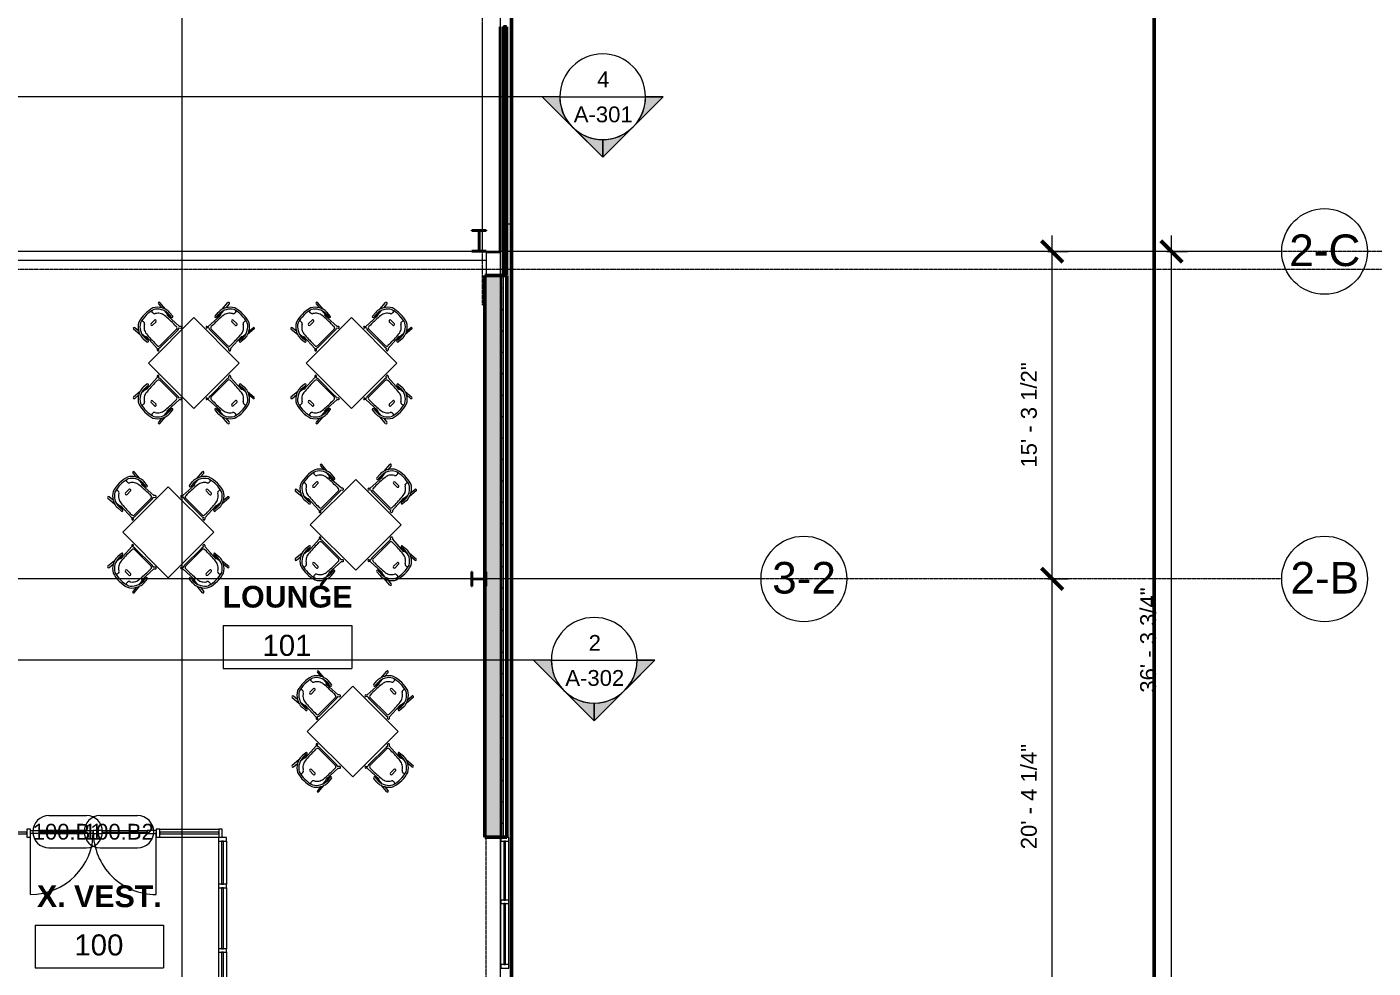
# Model space of a CAD drawing. Header units: inches. Extents: x 15537 to 31673, y -30778 to -16067.
# Drawn here: x 26016 to 26770, y -22761 to -22234 of the extents above; entities that cross this region are included whole.
import ezdxf

# ---------------------------------------------------------------- set-up
doc = ezdxf.new("R2010")
doc.units = ezdxf.units.IN
doc.header["$MEASUREMENT"] = 0
doc.linetypes.add('Grid Line 1_2_', pattern=[0.875, 0.5, -0.125, 0.125, -0.125])
doc.linetypes.add('Hidden', pattern=[0.28125, 0.1875, -0.09375])
for name, color, linetype, lineweight in [('A-ANNO-DIMS', 211, 'Continuous', 9), ('A-ANNO-DIMS-96', 211, 'Continuous', 9), ('A-AREA', 32, 'Continuous', 9), ('A-AREA-IDEN', 2, 'Continuous', 9), ('A-DOOR', 31, 'Continuous', 13), ('A-DOOR-IDEN', 31, 'Continuous', 9), ('A-GLAZ-CURT', 52, 'Continuous', 9), ('A-GLAZ-CWMG', 51, 'Continuous', 9), ('A-PROP-SBCK', 71, 'Hidden', 50), ('A-WALL', 113, 'Continuous', 13), ('A-WALL-PATT', 111, 'Continuous', 50), ('Conc', 7, 'Continuous', 9), ('G-ANNO-SYMB', 111, 'Continuous', 9), ('I-FURN', 30, 'Continuous', 9), ('L-SITE-WALL', 31, 'Continuous', 13), ('S-BEAM', 12, 'Continuous', 9), ('S-COLS', 52, 'Continuous', 9), ('S-GRID', 1, 'Continuous', 9), ('S-GRID-IDEN', 1, 'Continuous', 9)]:
    doc.layers.add(name, color=color, linetype=linetype, lineweight=lineweight)
doc.styles.add('Arial', font='arial.ttf', dxfattribs={"height": 17.703593})
doc.styles.add('Arial_1', font='arial.ttf', dxfattribs={"height": 8.851796})
doc.styles.add('Arial_2', font='arial.ttf', dxfattribs={"height": 11.802395})
doc.styles.add('Arial_B_1', font='arialbd.ttf', dxfattribs={"height": 12.177074})
doc.dimstyles.new('Linear_-_3_32__Arial_1', dxfattribs={"dimscale": 12, "dimtxt": 9, "dimasz": 1, "dimexe": 0.75, "dimexo": 0.5, "dimgap": 0.5, "dimtad": 1, "dimrnd": 0.25, "dimzin": 1, "dimdsep": 46, "dimlunit": 4, "dimtxsty": 'Arial_1', "dimblk1": 'OBLIQUE', "dimblk2": 'OBLIQUE', "dimsah": 1, "dimcen": 0.09, "dimdle": 0.75, "dimazin": 0, "dimtfac": 1, "dimtdec": 4, "dimtix": 1, "dimtmove": 0, "dimatfit": 3, "dimfxl": 0, "dimtvp": 1, "dimfrac": 2, "dimtolj": 1, "dimtzin": 0, "dimarcsym": 0})
pattern_1 = [(45, (0, 0), (-9.503515, 9.503515), []), (45, (0, 14.4), (-9.503515, 9.503515), [])]

# ---------------------------------------------------------------- blocks, each defined once
blk = doc.blocks.new('Girt_C - 8_D-12_- Enlarged0')
at = {"layer": 'S-BEAM'}
for p, q in [((26273.39, -22360.05), (26273.39, -22372.93)), ((26273.39, -22360.05), (26273.58, -22360.05)), ((26273.58, -22360.05), (26281.2, -22360.05)), ((26281.2, -22360.05), (26281.39, -22360.05)), ((26281.39, -22372.93), (26281.39, -22360.05))]:
    blk.add_line(p, q, dxfattribs=at)
blk = doc.blocks.new('Falcon 7700 Ser_- Enlarged0')
at = {"layer": 'I-FURN'}
for p, q in [((18, 18), (-18, 18)), ((-18, 18), (-18, -18)), ((18, -18), (18, 18)), ((-18, -18), (18, -18))]:
    blk.add_line(p, q, dxfattribs=at)
blk = doc.blocks.new('HermanMiller_Co_- Enlarged0')
at = {"layer": 'I-FURN'}
for p, q in [((-3.55, 10.02), (-8.45, 10.45)), ((-8.45, 9.45), (-5.47, 9.18)), ((-3.35, 9.02), (-0.6, 8.8)), ((2.04, 10.2), (-0.69, 10.45)), ((-0.34, 8.32), (-0.6, 8.8)), ((-0.6, 8.8), (0.38, 8.73)), ((8.79, 8.8), (-0.34, 8.32)), ((0.77, 8.78), (2.2, 9.22)), ((6.45, 7.57), (7.62, 7.57)), ((9.32, 9.33), (8.79, 8.8)), ((9.17, 7.94), (10.01, 8.64)), ((-3.6, 1.35), (-3.6, -1.35)), ((-2.35, -1.35), (-2.35, 1.35)), ((8.7, 6.35), (8.7, -6.35)), ((9.52, -6.69), (9.52, 6.69)), ((-5.47, -9.18), (-8.45, -9.45)), ((-8.45, -10.45), (-3.55, -10.02)), ((-3.35, -9.02), (-0.6, -8.8)), ((-0.69, -10.45), (2.04, -10.2)), ((-0.6, -8.8), (-0.34, -8.32)), ((0.38, -8.73), (-0.6, -8.8)), ((-0.34, -8.32), (8.79, -8.8)), ((2.2, -9.22), (0.77, -8.78)), ((6.45, -7.57), (7.62, -7.57)), ((8.79, -8.8), (9.32, -9.33)), ((10.01, -8.64), (9.17, -7.94))]:
    blk.add_line(p, q, dxfattribs=at)
for centre, radius, start, end in [((-1.51, 1.66), 8.5, 117.78509, 152.21491), ((-8.45, 9.95), 0.5, 90, 270), ((-0.65, 0.76), 8.69, 90.78928, 148.92022), ((-2.46, 4.97), 5.17, 102.20965, 125.54804), ((-1.25, 4.41), 6.06, 84.72014, 112.31104), ((6.58, -76.67), 84.24, 90.09111, 95.46765), ((-0.51, -9.88), 19.32, 84.42218, 90.78928), ((0.44, 9.26), 0.53, 159.74052, 262.71978), ((0.45, 9.65), 0.924, 265.61152, 290.36387), ((1.81, 9.64), 0.521, 212.95553, 275.04447), ((2.06, 9.7), 0.499, 287, 91.30538), ((7.62, 6.48), 1.09, 353.24671, 90.09111), ((7.56, 6.82), 1.97, 356.10334, 34.65425), ((9.66, 8.99), 0.49, 315, 135), ((9.93, 0), 19.77, 163.47875, 196.52125), ((9.93, 0), 18.77, 163.78547, 196.21453), ((-7.66, 5.36), 2.08, 305.4968, 328.6439), ((-0.23, 0.83), 6.63, 124.50042, 148.6439), ((-0.92, 1.66), 5.55, 95.46765, 123.46257), ((-2.98, 1.35), 0.625, 360, 180), ((-1.51, -1.66), 8.5, 207.78509, 242.21491), ((-0.65, -0.76), 8.69, 211.07978, 269.21072), ((-7.66, -5.36), 2.08, 31.3561, 54.5032), ((-0.23, -0.83), 6.63, 211.3561, 235.49958), ((-0.92, -1.66), 5.55, 236.53743, 264.53235), ((-2.98, -1.35), 0.625, 180, 360), ((6.58, 76.67), 84.24, 264.53235, 269.90889), ((7.62, -6.48), 1.09, 269.90889, 6.75329), ((7.56, -6.82), 1.97, 325.34575, 3.89666), ((-8.45, -9.95), 0.5, 90, 270), ((-2.46, -4.97), 5.17, 234.45196, 257.79035), ((-1.25, -4.41), 6.06, 247.68896, 275.27986), ((-0.51, 9.88), 19.32, 269.21072, 275.57782), ((0.44, -9.26), 0.53, 97.28022, 200.25948), ((0.45, -9.65), 0.924, 69.63613, 94.38848), ((1.81, -9.64), 0.521, 84.95553, 147.04447), ((2.06, -9.7), 0.499, 268.69462, 73), ((9.66, -8.99), 0.49, 225, 45)]:
    blk.add_arc(centre, radius, start, end, dxfattribs=at)
for centre, major_axis, ratio, start_param, end_param in [((-7.46, 6.92), (0.03, 3.66), 0.320235, 2.34328, 2.536765), ((-7.87, 5.38), (-0.03, 1.79), 0.298783, 2.522217, 3.153947), ((-7.46, -6.92), (-0.03, 3.66), 0.320235, 0.604828, 0.798312), ((-7.87, -5.38), (0.03, 1.79), 0.298783, 6.270831, 6.902561)]:
    blk.add_ellipse(centre, major_axis=major_axis, ratio=ratio, start_param=start_param, end_param=end_param, dxfattribs=at)
for points in [[(-6.45, 3.67), (-6.52, 3.66), (-6.67, 3.64), (-6.9, 3.62), (-7.13, 3.61), (-7.4, 3.6), (-7.65, 3.59), (-7.83, 3.59)], [(-6.45, -3.67), (-6.52, -3.66), (-6.67, -3.64), (-6.9, -3.62), (-7.13, -3.61), (-7.4, -3.6), (-7.65, -3.59), (-7.83, -3.59)]]:
    blk.add_open_spline(points, degree=3, knots=[-1, -1, -1, -1, -0.75, -0.5, -0.375, -0.25, 0, 0, 0, 0], dxfattribs=at)
blk = doc.blocks.new('HermanMiller_Co_- Enlarged1')
at = {"layer": 'I-FURN'}
for p, q in [((-8.45, 10.45), (-3.55, 10.02)), ((-5.47, 9.18), (-8.45, 9.45)), ((-3.35, 9.02), (-0.6, 8.8)), ((-0.69, 10.45), (2.04, 10.2)), ((-0.6, 8.8), (-0.34, 8.32)), ((0.38, 8.73), (-0.6, 8.8)), ((-0.34, 8.32), (8.79, 8.8)), ((2.2, 9.22), (0.77, 8.78)), ((6.45, 7.57), (7.62, 7.57)), ((8.79, 8.8), (9.32, 9.33)), ((10.01, 8.64), (9.17, 7.94)), ((-3.6, -1.35), (-3.6, 1.35)), ((-2.35, 1.35), (-2.35, -1.35)), ((8.7, -6.35), (8.7, 6.35)), ((9.52, 6.69), (9.52, -6.69)), ((-8.45, -9.45), (-5.47, -9.18)), ((-3.55, -10.02), (-8.45, -10.45)), ((-3.35, -9.02), (-0.6, -8.8)), ((2.04, -10.2), (-0.69, -10.45)), ((-0.34, -8.32), (-0.6, -8.8)), ((-0.6, -8.8), (0.38, -8.73)), ((8.79, -8.8), (-0.34, -8.32)), ((0.77, -8.78), (2.2, -9.22)), ((6.45, -7.57), (7.62, -7.57)), ((9.32, -9.33), (8.79, -8.8)), ((9.17, -7.94), (10.01, -8.64))]:
    blk.add_line(p, q, dxfattribs=at)
for centre, radius, start, end in [((-1.51, 1.66), 8.5, 117.78509, 152.21491), ((-8.45, 9.95), 0.5, 90, 270), ((-0.65, 0.76), 8.69, 90.78928, 148.92022), ((-2.46, 4.97), 5.17, 102.20965, 125.54804), ((-1.25, 4.41), 6.06, 84.72014, 112.31104), ((6.58, -76.67), 84.24, 90.09111, 95.46765), ((-0.51, -9.88), 19.32, 84.42218, 90.78928), ((0.44, 9.26), 0.53, 159.74052, 262.71978), ((0.45, 9.65), 0.924, 265.61152, 290.36387), ((1.81, 9.64), 0.521, 212.95553, 275.04447), ((2.06, 9.7), 0.499, 287, 91.30538), ((7.62, 6.48), 1.09, 353.24671, 90.09111), ((7.56, 6.82), 1.97, 356.10334, 34.65425), ((9.66, 8.99), 0.49, 315, 135), ((9.93, 0), 19.77, 163.47875, 196.52125), ((9.93, 0), 18.77, 163.78547, 196.21453), ((-7.66, 5.36), 2.08, 305.4968, 328.6439), ((-0.23, 0.83), 6.63, 124.50042, 148.6439), ((-0.92, 1.66), 5.55, 95.46765, 123.46257), ((-2.98, 1.35), 0.625, 0, 180), ((-1.51, -1.66), 8.5, 207.78509, 242.21491), ((-0.65, -0.76), 8.69, 211.07978, 269.21072), ((-7.66, -5.36), 2.08, 31.3561, 54.5032), ((-0.23, -0.83), 6.63, 211.3561, 235.49958), ((-0.92, -1.66), 5.55, 236.53743, 264.53235), ((-2.98, -1.35), 0.625, 180, 0), ((6.58, 76.67), 84.24, 264.53235, 269.90889), ((7.62, -6.48), 1.09, 269.90889, 6.75329), ((7.56, -6.82), 1.97, 325.34575, 3.89666), ((-8.45, -9.95), 0.5, 90, 270), ((-2.46, -4.97), 5.17, 234.45196, 257.79035), ((-1.25, -4.41), 6.06, 247.68896, 275.27986), ((-0.51, 9.88), 19.32, 269.21072, 275.57782), ((0.44, -9.26), 0.53, 97.28022, 200.25948), ((0.45, -9.65), 0.924, 69.63613, 94.38848), ((1.81, -9.64), 0.521, 84.95553, 147.04447), ((2.06, -9.7), 0.499, 268.69462, 73), ((9.66, -8.99), 0.49, 225, 45)]:
    blk.add_arc(centre, radius, start, end, dxfattribs=at)
for centre, major_axis, ratio, start_param, end_param in [((-7.46, 6.92), (0.03, 3.66), 0.320235, 2.34328, 2.536765), ((-7.87, 5.38), (-0.03, 1.79), 0.298783, 2.522217, 3.153947), ((-7.46, -6.92), (-0.03, 3.66), 0.320235, 0.604828, 0.798312), ((-7.87, -5.38), (0.03, 1.79), 0.298783, 6.270831, 6.902561)]:
    blk.add_ellipse(centre, major_axis=major_axis, ratio=ratio, start_param=start_param, end_param=end_param, dxfattribs=at)
for points in [[(-6.45, 3.67), (-6.52, 3.66), (-6.67, 3.64), (-6.9, 3.62), (-7.13, 3.61), (-7.4, 3.6), (-7.65, 3.59), (-7.83, 3.59)], [(-6.45, -3.67), (-6.52, -3.66), (-6.67, -3.64), (-6.9, -3.62), (-7.13, -3.61), (-7.4, -3.6), (-7.65, -3.59), (-7.83, -3.59)]]:
    blk.add_open_spline(points, degree=3, knots=[-1, -1, -1, -1, -0.75, -0.5, -0.375, -0.25, 0, 0, 0, 0], dxfattribs=at)
blk = doc.blocks.new('System Panel - _- Enlarged5')
at = {"layer": 'A-GLAZ-CURT', "lineweight": 13}
for p, q in [((16.53125, -0.25), (-16.53125, -0.25)), ((-16.53125, -0.25), (-16.53125, -1.25)), ((-16.53125, -1.25), (16.53125, -1.25)), ((16.53125, -1.25), (16.53125, -0.25))]:
    blk.add_line(p, q, dxfattribs=at)
at = {"layer": 'A-GLAZ-CURT'}
for p, q in [((-16.53125, -1.25), (-16.53125, -0.25)), ((16.53125, -0.25), (-16.53125, -0.25)), ((-16.53125, -1.25), (16.53125, -1.25)), ((16.53125, -0.25), (16.53125, -1.25))]:
    blk.add_line(p, q, dxfattribs=at)
blk = doc.blocks.new('Rectangular Mul_- Enlarged17')
at = {"layer": 'A-GLAZ-CWMG'}
for p, q in [((26281.52, -22722.99), (26281.52, -22689.93)), ((26286.02, -22722.99), (26286.02, -22689.93))]:
    blk.add_line(p, q, dxfattribs=at)
blk = doc.blocks.new('Rectangular Mul_- Enlarged7')
at = {"layer": 'A-GLAZ-CWMG', "lineweight": 20}
for p, q in [((0, 3), (-2, 3)), ((-2, 3), (-2, -1.5)), ((0, -1.5), (0, 3)), ((-2, -1.5), (0, -1.5))]:
    blk.add_line(p, q, dxfattribs=at)
blk = doc.blocks.new('Rectangular Mul_- Enlarged8')
at = {"layer": 'A-GLAZ-CWMG', "lineweight": 20}
for p, q in [((-1, 3), (1, 3)), ((-1, -1.5), (-1, 3)), ((1, 3), (1, -1.5)), ((1, -1.5), (-1, -1.5))]:
    blk.add_line(p, q, dxfattribs=at)
blk = doc.blocks.new('System Panel - _- Enlarged1')
at = {"layer": 'A-GLAZ-CURT', "lineweight": 13}
for p, q in [((17.09375, -0.25), (-17.09375, -0.25)), ((-17.09375, -0.25), (-17.09375, -1.25)), ((-17.09375, -1.25), (17.09375, -1.25)), ((17.09375, -1.25), (17.09375, -0.25))]:
    blk.add_line(p, q, dxfattribs=at)
at = {"layer": 'A-GLAZ-CURT'}
for p, q in [((-17.09375, -1.25), (-17.09375, -0.25)), ((17.09375, -0.25), (-17.09375, -0.25)), ((-17.09375, -1.25), (17.09375, -1.25)), ((17.09375, -0.25), (17.09375, -1.25))]:
    blk.add_line(p, q, dxfattribs=at)
blk = doc.blocks.new('Rectangular Mul_- Enlarged19')
at = {"layer": 'A-GLAZ-CWMG'}
for p, q in [((26281.52, -22759.18), (26281.52, -22724.99)), ((26286.02, -22759.18), (26286.02, -22724.99))]:
    blk.add_line(p, q, dxfattribs=at)
blk = doc.blocks.new('Rectangular Mul_- Enlarged20')
at = {"layer": 'A-GLAZ-CWMG', "lineweight": 20}
for p, q in [((-1, 3), (1, 3)), ((-1, -1.5), (-1, 3)), ((1, 3), (1, -1.5)), ((1, -1.5), (-1, -1.5))]:
    blk.add_line(p, q, dxfattribs=at)
blk = doc.blocks.new('System Panel - _- Enlarged2')
at = {"layer": 'A-GLAZ-CURT', "lineweight": 13}
for p, q in [((16.53125, 1.25), (-16.53125, 1.25)), ((-16.53125, 1.25), (-16.53125, 0.25)), ((-16.53125, 0.25), (16.53125, 0.25)), ((16.53125, 0.25), (16.53125, 1.25))]:
    blk.add_line(p, q, dxfattribs=at)
at = {"layer": 'A-GLAZ-CURT'}
for p, q in [((-16.53125, 0.25), (-16.53125, 1.25)), ((16.53125, 1.25), (-16.53125, 1.25)), ((-16.53125, 0.25), (16.53125, 0.25)), ((16.53125, 1.25), (16.53125, 0.25))]:
    blk.add_line(p, q, dxfattribs=at)
blk = doc.blocks.new('System Panel - _- Enlarged3')
at = {"layer": 'A-GLAZ-CURT', "lineweight": 13}
for p, q in [((17.09375, 1.25), (-17.09375, 1.25)), ((-17.09375, 1.25), (-17.09375, 0.25)), ((-17.09375, 0.25), (17.09375, 0.25)), ((17.09375, 0.25), (17.09375, 1.25))]:
    blk.add_line(p, q, dxfattribs=at)
at = {"layer": 'A-GLAZ-CURT'}
for p, q in [((-17.09375, 0.25), (-17.09375, 1.25)), ((17.09375, 1.25), (-17.09375, 1.25)), ((-17.09375, 0.25), (17.09375, 0.25)), ((17.09375, 1.25), (17.09375, 0.25))]:
    blk.add_line(p, q, dxfattribs=at)
blk = doc.blocks.new('System Panel - _- Enlarged6')
at = {"layer": 'A-GLAZ-CURT', "lineweight": 13}
for p, q in [((12.06, 1.25), (-12.06, 1.25)), ((-12.06, 1.25), (-12.06, 0.25)), ((-12.06, 0.25), (12.06, 0.25)), ((12.06, 0.25), (12.06, 1.25))]:
    blk.add_line(p, q, dxfattribs=at)
at = {"layer": 'A-GLAZ-CURT'}
for p, q in [((-12.06, 0.25), (-12.06, 1.25)), ((12.06, 1.25), (-12.06, 1.25)), ((-12.06, 0.25), (12.06, 0.25)), ((12.06, 1.25), (12.06, 0.25))]:
    blk.add_line(p, q, dxfattribs=at)
blk = doc.blocks.new('Rectangular Mul_- Enlarged21')
at = {"layer": 'A-GLAZ-CWMG'}
for p, q in [((26123.39, -22752.24), (26123.39, -22785.3)), ((26127.89, -22752.24), (26127.89, -22785.3))]:
    blk.add_line(p, q, dxfattribs=at)
blk = doc.blocks.new('Rectangular Mul_- Enlarged22')
at = {"layer": 'A-GLAZ-CWMG'}
for p, q in [((26123.39, -22716.05), (26123.39, -22750.24)), ((26127.89, -22716.05), (26127.89, -22750.24))]:
    blk.add_line(p, q, dxfattribs=at)
blk = doc.blocks.new('Rectangular Mul_- Enlarged23')
at = {"layer": 'A-GLAZ-CWMG'}
for p, q in [((26123.39, -22689.93), (26123.39, -22714.05)), ((26127.89, -22689.93), (26127.89, -22714.05))]:
    blk.add_line(p, q, dxfattribs=at)
blk = doc.blocks.new('Rectangular Mul_- Enlarged24')
at = {"layer": 'A-GLAZ-CWMG', "lineweight": 20}
for p, q in [((-2, 1.5), (0, 1.5)), ((-2, -3), (-2, 1.5)), ((0, 1.5), (0, -3)), ((0, -3), (-2, -3))]:
    blk.add_line(p, q, dxfattribs=at)
blk = doc.blocks.new('Rectangular Mul_- Enlarged25')
at = {"layer": 'A-GLAZ-CWMG', "lineweight": 20}
for p, q in [((-1, 1.5), (1, 1.5)), ((-1, -3), (-1, 1.5)), ((1, 1.5), (1, -3)), ((1, -3), (-1, -3))]:
    blk.add_line(p, q, dxfattribs=at)
blk = doc.blocks.new('Door_Single_Sto_- Enlarged2')
at = {"layer": 'A-DOOR'}
for p, q in [((-17.59375, 35.1875), (-17.59375, 0)), ((-12.59375, 1), (-17.59375, 1)), ((-12.59375, -0.75), (-12.59375, 1)), ((-12.59375, 1), (12.59375, 1)), ((12.59375, 0.5), (-12.59375, 0.5)), ((-12.59375, 0.5), (-12.59375, -0.25)), ((17.59375, 1), (12.59375, 1)), ((12.59375, 1), (12.59375, -0.75)), ((12.59375, -0.25), (12.59375, 0.5)), ((17.59375, -0.75), (17.59375, 1)), ((-17.59375, -0.75), (-12.59375, -0.75)), ((-12.59375, -0.25), (12.59375, -0.25)), ((12.59375, -0.75), (-12.59375, -0.75)), ((12.59375, -0.75), (17.59375, -0.75))]:
    blk.add_line(p, q, dxfattribs=at)
blk.add_arc((-17.59375, 0), 35.1875, 360, 90, dxfattribs=at)
blk = doc.blocks.new('Door_Single_Sto_- Enlarged1')
at = {"layer": 'A-DOOR'}
for p, q in [((-17.59375, 0.75), (-12.59375, 0.75)), ((-17.59375, -35.1875), (-17.59375, 0)), ((-12.59375, 0.75), (-12.59375, -1)), ((12.59375, 0.75), (-12.59375, 0.75)), ((-12.59375, -0.5), (-12.59375, 0.25)), ((-12.59375, 0.25), (12.59375, 0.25)), ((12.59375, -1), (12.59375, 0.75)), ((12.59375, 0.75), (17.59375, 0.75)), ((12.59375, 0.25), (12.59375, -0.5)), ((17.59375, 0.75), (17.59375, -1)), ((-12.59375, -1), (-17.59375, -1)), ((12.59375, -0.5), (-12.59375, -0.5)), ((-12.59375, -1), (12.59375, -1)), ((17.59375, -1), (12.59375, -1))]:
    blk.add_line(p, q, dxfattribs=at)
blk.add_arc((-17.59375, 0), 35.1875, 270, 0, dxfattribs=at)
blk = doc.blocks.new('Rectangular Mul_- Enlarged26')
at = {"layer": 'A-GLAZ-CWMG'}
for p, q in [((26090.45, -22683.18), (26123.52, -22683.18)), ((26090.45, -22687.68), (26123.52, -22687.68))]:
    blk.add_line(p, q, dxfattribs=at)
blk = doc.blocks.new('Rectangular Mul_- Enlarged30')
at = {"layer": 'A-GLAZ-CWMG'}
for p, q in [((26282.75, -22369.06), (26282.75, -22237.3)), ((26283.1, -22237.3), (26284.68, -22237.3)), ((26283.1, -22369.06), (26283.1, -22237.3)), ((26284.68, -22237.3), (26284.75, -22237.3)), ((26284.75, -22237.3), (26284.88, -22237.3)), ((26284.75, -22369.06), (26284.75, -22237.3)), ((26284.88, -22369.06), (26284.88, -22237.3)), ((26284.68, -22369.06), (26283.1, -22369.06)), ((26284.75, -22369.06), (26284.68, -22369.06)), ((26284.88, -22369.06), (26284.75, -22369.06))]:
    blk.add_line(p, q, dxfattribs=at)
blk = doc.blocks.new('Rectangular Mul_- Enlarged31')
at = {"layer": 'A-GLAZ-CWMG', "lineweight": 20}
for p, q in [((-3.622, 1.141125), (0, 1.141125)), ((-3.622, 0.787125), (-3.622, 1.141125)), ((-3.372, 0.787125), (-3.622, 0.787125)), ((-0.0625, 1.078625), (-3.5595, 1.078625)), ((-3.5595, 1.078625), (-3.5595, 0.849625)), ((-3.5595, 0.849625), (-3.372, 0.849625)), ((-3.372, 0.849625), (-3.372, 0.787125)), ((-0.0625, -0.922375), (-0.0625, 1.078625)), ((0, 1.141125), (0, -0.984875)), ((-2.834, -0.984875), (-2.834, -0.859875)), ((-2.834, -0.859875), (-2.7715, -0.859875)), ((0, -0.984875), (-2.834, -0.984875)), ((-2.7715, -0.859875), (-2.7715, -0.922375)), ((-2.7715, -0.922375), (-0.0625, -0.922375))]:
    blk.add_line(p, q, dxfattribs=at)
blk = doc.blocks.new('Rectangular Mul_- Enlarged32')
at = {"layer": 'A-GLAZ-CWMG', "lineweight": 20}
for p, q in [((0, 1.141125), (-3.622, 1.141125)), ((-3.622, 1.141125), (-3.622, 0.787125)), ((-3.622, 0.787125), (-3.372, 0.787125)), ((-3.5595, 0.849625), (-3.5595, 1.078625)), ((-3.5595, 1.078625), (-0.0625, 1.078625)), ((-3.372, 0.849625), (-3.5595, 0.849625)), ((-3.372, 0.787125), (-3.372, 0.849625)), ((-0.0625, 1.078625), (-0.0625, -0.922375)), ((0, -0.984875), (0, 1.141125)), ((-2.7715, -0.859875), (-2.834, -0.859875)), ((-2.834, -0.859875), (-2.834, -0.984875)), ((-2.834, -0.984875), (0, -0.984875)), ((-2.7715, -0.922375), (-2.7715, -0.859875)), ((-0.0625, -0.922375), (-2.7715, -0.922375))]:
    blk.add_line(p, q, dxfattribs=at)
blk = doc.blocks.new('Rectangular Mul_- Enlarged44')
at = {"layer": 'A-GLAZ-CWMG', "lineweight": 20}
for p, q in [((0, 1.5), (-2, 1.5)), ((-2, 1.5), (-2, -3)), ((0, -3), (0, 1.5)), ((-2, -3), (0, -3))]:
    blk.add_line(p, q, dxfattribs=at)
blk = doc.blocks.new('Girt_Z - 10_D-1_- Enlarged0')
at = {"layer": 'S-BEAM'}
for p, q in [((26271.39, -22347.55), (26271.39, -22233.68)), ((26280.75, -22359.55), (26280.75, -22233.68)), ((26280.82, -22359.55), (26280.82, -22233.68)), ((26281.39, -22233.68), (26281.39, -22359.55)), ((26271.39, -22359.12), (26271.39, -22347.99)), ((26280.75, -22359.55), (26273.39, -22359.55)), ((26280.82, -22359.55), (26280.75, -22359.55)), ((26281.39, -22359.55), (26280.82, -22359.55))]:
    blk.add_line(p, q, dxfattribs=at)
blk = doc.blocks.new('Section - Secti_- Enlarged0')
at = {"layer": 'G-ANNO-SYMB'}
h = blk.add_hatch(color=256, dxfattribs=at)
edge = h.paths.add_edge_path(flags=0)
edge.add_line((-0.4268, 0.1768), (-0.25, 0.3536))
edge.add_line((-0.25, 0.3536), (-0.25, 0.25))
edge.add_arc((-0.25, 0), 0.25, 90, 135)
h = blk.add_hatch(color=256, dxfattribs=at)
edge = h.paths.add_edge_path(flags=0)
edge.add_arc((-0.25, 0), 0.25, 45, 90)
edge.add_line((-0.25, 0.25), (-0.25, 0.3536))
edge.add_line((-0.25, 0.3536), (-0.0732, 0.1768))
h = blk.add_hatch(color=256, dxfattribs=at)
edge = h.paths.add_edge_path(flags=0)
edge.add_arc((-0.25, 0), 0.2503, 137.9216, 180)
edge.add_line((-0.5003, 0), (-0.6036, 0))
edge.add_line((-0.6036, 0), (-0.4358, 0.1678))
h = blk.add_hatch(color=256, dxfattribs=at)
edge = h.paths.add_edge_path(flags=0)
edge.add_line((-0.0642, 0.1678), (0.1036, 0))
edge.add_line((0.1036, 0), (0.0003, 0))
edge.add_arc((-0.25, 0), 0.2503, 0, 42.0784)
for p, q in [((-0.25, 0.3536), (-0.6036, 0)), ((-0.25, 0.3536), (-0.4268, 0.1768)), ((-0.25, 0.3536), (0.1036, 0)), ((-0.25, 0.25), (-0.25, 0.3536)), ((-0.0732, 0.1768), (-0.25, 0.3536)), ((-0.25, 0.3536), (-0.25, 0.25)), ((-0.4358, 0.1678), (-0.6036, 0)), ((0.1036, 0), (-0.0642, 0.1678)), ((-0.6036, 0), (-0.5003, 0)), ((0.0003, 0), (0.1036, 0)), ((-0.5, 0), (-0.6036, 0)), ((0, 0), (0.1036, 0))]:
    blk.add_line(p, q, dxfattribs=at)
for radius, start, end in [(0.25, 360, 180), (0.25, 90, 135), (0.25, 45, 90), (0.2503, 137.9216, 180), (0.2503, 0, 42.0784), (0.25, 180, 360)]:
    blk.add_arc((-0.25, 0), radius, start, end, dxfattribs=at)
blk = doc.blocks.new('Grid - Grid Hea_- Enlarged0')
at = {"layer": 'S-GRID-IDEN'}
blk.add_circle((0, 0), 0.25, dxfattribs=at)
blk = doc.blocks.new('DIMBLOCK32-Firs_- Enlarged0')
at = {"layer": 'A-ANNO-DIMS-96', "lineweight": 50}
for p, q in [((26590.43, -22543.05), (26584.43, -22537.05)), ((26590.43, -22543.05), (26596.43, -22549.05)), ((26590.43, -22787.3), (26584.43, -22781.3)), ((26590.43, -22787.3), (26596.43, -22793.3))]:
    blk.add_line(p, q, dxfattribs=at)
at = {"layer": 'A-ANNO-DIMS-96'}
for p, q in [((26587.94, -22543.05), (26599.43, -22543.05)), ((26590.43, -22543.05), (26587.94, -22543.05)), ((26590.43, -22787.3), (26590.43, -22543.05)), ((26587.94, -22787.3), (26599.43, -22787.3)), ((26590.43, -22787.3), (26587.94, -22787.3))]:
    blk.add_line(p, q, dxfattribs=at)
at = {"layer": 'A-ANNO-DIMS-96', "color": 0, "insert": (26572.95, -22694.53), "char_height": 8.8518, "width": 70.4492, "attachment_point": 1, "rotation": 90, "line_spacing_factor": 0.938532, "style": 'Arial_1'}
blk.add_mtext('20\' - 4 1/4"', dxfattribs=at)
blk = doc.blocks.new('_Oblique')
at = {"color": 0, "linetype": 'ByBlock', "lineweight": -2}
blk.add_line((-0.5, -0.5), (0.5, 0.5), dxfattribs=at)
blk = doc.blocks.new('DIMBLOCK33-Firs_- Enlarged0')
at = {"layer": 'A-ANNO-DIMS-96'}
for p, q in [((26590.43, -22543.05), (26590.43, -22350.55)), ((26587.94, -22359.55), (26599.43, -22359.55)), ((26590.43, -22359.55), (26587.94, -22359.55)), ((26587.94, -22543.05), (26599.43, -22543.05)), ((26590.43, -22543.05), (26587.94, -22543.05))]:
    blk.add_line(p, q, dxfattribs=at)
at = {"layer": 'A-ANNO-DIMS-96', "lineweight": 50}
for p, q in [((26590.43, -22359.55), (26584.43, -22353.55)), ((26590.43, -22359.55), (26596.43, -22365.55)), ((26590.43, -22543.05), (26584.43, -22537.05)), ((26590.43, -22543.05), (26596.43, -22549.05))]:
    blk.add_line(p, q, dxfattribs=at)
at = {"layer": 'A-ANNO-DIMS-96', "color": 0, "insert": (26572.95, -22480.66), "char_height": 8.8518, "width": 70.4492, "attachment_point": 1, "rotation": 90, "line_spacing_factor": 0.938532, "style": 'Arial_1'}
blk.add_mtext('15\' - 3 1/2"', dxfattribs=at)
blk = doc.blocks.new('DIMBLOCK65-Firs_- Enlarged0')
at = {"layer": 'A-ANNO-DIMS-96'}
for p, q in [((26657.23, -22804.3), (26657.23, -22350.55)), ((26654.74, -22359.55), (26666.23, -22359.55)), ((26657.23, -22359.55), (26654.74, -22359.55)), ((26654.74, -22795.3), (26666.23, -22795.3)), ((26657.23, -22795.3), (26654.74, -22795.3))]:
    blk.add_line(p, q, dxfattribs=at)
at = {"layer": 'A-ANNO-DIMS-96', "lineweight": 50}
for p, q in [((26657.23, -22359.55), (26651.23, -22353.55)), ((26657.23, -22359.55), (26663.23, -22365.55)), ((26657.23, -22795.3), (26651.23, -22789.3)), ((26657.23, -22795.3), (26663.23, -22801.3))]:
    blk.add_line(p, q, dxfattribs=at)
at = {"layer": 'A-ANNO-DIMS-96', "color": 0, "insert": (26639.74, -22606.78), "char_height": 8.8518, "width": 70.4492, "attachment_point": 1, "rotation": 90, "line_spacing_factor": 0.938532, "style": 'Arial_1'}
blk.add_mtext('36\' - 3 3/4"', dxfattribs=at)
blk = doc.blocks.new('Door Tag - Door_- Enlarged0')
at = {"layer": 'A-DOOR-IDEN'}
for p, q in [((-0.109375, 0.09375), (0.109375, 0.09375)), ((-0.109375, -0.09375), (0.109375, -0.09375))]:
    blk.add_line(p, q, dxfattribs=at)
for centre, start, end in [((-0.109375, 0), 90, 270), ((0.109375, 0), 270, 90)]:
    blk.add_arc(centre, 0.09375, start, end, dxfattribs=at)
blk = doc.blocks.new('Room Tag - Room_- Enlarged0')
at = {"layer": 'A-AREA-IDEN'}
for p, q in [((-0.375, -0.0625), (-0.375, -0.3125)), ((-0.375, -0.0625), (0.375, -0.0625)), ((0.375, -0.0625), (0.375, -0.3125)), ((-0.375, -0.3125), (0.375, -0.3125))]:
    blk.add_line(p, q, dxfattribs=at)

msp = doc.modelspace()

# ---------------------------------------------------------------- hatches: boundary and pattern name
at = {"layer": 'A-WALL-PATT', "lineweight": 9}
msp.add_hatch(color=256, dxfattribs=at).paths.add_polyline_path([(26284.678, -22372.615), (26284.678, -22233.74), (26283.103, -22233.74), (26283.103, -22372.615)], flags=0)
h = msp.add_hatch(dxfattribs=at)
h.set_pattern_fill('FP_14', color=256, style=0, pattern_type=2)
h.set_pattern_definition([(161.57, (0.48, 0.48), (-3.839953776, -1.544e-05), [0, -27.322, 3.034, 0]), (18.43, (-0.48, 0.48), (-3.839953776, 1.544e-05), [0, -27.322, 3.034, 0]), (108.43, (0.48, 0.48), (1.919622, -9.60052459), [9.106, -21.25]), (71.57, (-0.48, 0.48), (1.919622, 9.60052459), [9.106, -21.25])])
h.paths.add_polyline_path([(26281.39, -22686.928), (26281.39, -22373.678), (26273.39, -22373.678), (26273.39, -22686.928)], flags=0)
h = msp.add_hatch(dxfattribs=at)
h.set_pattern_fill('FP_16', color=256, style=0, pattern_type=2)
h.set_pattern_definition([(0, (0, 0), (0, 12), []), (90, (0, 0), (-12, 7e-16), [])])
h.paths.add_polyline_path([(26283.14, -22686.928), (26283.14, -22373.678), (26282.14, -22373.678), (26282.14, -22686.928)], flags=0)
at = {"layer": 'S-COLS'}
h = msp.add_hatch(dxfattribs=at)
h.set_pattern_fill('FP_11', color=256, style=0, pattern_type=2)
h.set_pattern_definition(pattern_1)
h.paths.add_polyline_path([(26273.39, -22359.553), (26273.39, -22359.119), (26270.226, -22359.119), (26269.737, -22358.917), (26269.535, -22358.428), (26269.535, -22348.678), (26269.737, -22348.189), (26270.226, -22347.986), (26273.39, -22347.986), (26273.39, -22347.553), (26265.39, -22347.553), (26265.39, -22347.986), (26268.554, -22347.986), (26269.043, -22348.189), (26269.246, -22348.678), (26269.246, -22358.428), (26269.043, -22358.917), (26268.554, -22359.119), (26265.39, -22359.119), (26265.39, -22359.553)], flags=0)
h = msp.add_hatch(dxfattribs=at)
h.set_pattern_fill('FP_11', color=256, style=0, pattern_type=2)
h.set_pattern_definition(pattern_1)
h.paths.add_polyline_path([(26273.39, -22547.053), (26273.39, -22539.053), (26272.957, -22539.053), (26272.957, -22542.217), (26272.754, -22542.706), (26272.265, -22542.908), (26266.265, -22542.908), (26265.776, -22542.706), (26265.574, -22542.217), (26265.574, -22539.053), (26265.14, -22539.053), (26265.14, -22547.053), (26265.574, -22547.053), (26265.574, -22543.889), (26265.776, -22543.4), (26266.265, -22543.197), (26272.265, -22543.197), (26272.754, -22543.4), (26272.957, -22543.889), (26272.957, -22547.053)], flags=0)

# ---------------------------------------------------------------- linework, layer by layer
at = {"layer": 'A-AREA'}
msp.add_line((25850.015, -22364.49), (26273.39, -22364.49), dxfattribs=at)
at = {"layer": 'A-PROP-SBCK'}
for p, q in [((26287.515, -19438.181), (26287.515, -25779.864)), ((26647.515, -19438.181), (26647.515, -25801.376))]:
    msp.add_line(p, q, dxfattribs=at)
at = {"layer": 'A-WALL', "lineweight": 50}
for p, q in [((26283.103, -22233.74), (26283.103, -22372.615)), ((26284.678, -22233.74), (26283.103, -22233.74)), ((26284.678, -22372.615), (26284.678, -22233.74)), ((26283.103, -22372.615), (26284.678, -22372.615))]:
    msp.add_line(p, q, dxfattribs=at)
at = {"layer": 'A-WALL'}
for p, q in [((26273.39, -22686.928), (26273.39, -22373.678)), ((26283.14, -22373.678), (26273.39, -22373.678)), ((26281.39, -22686.928), (26281.39, -22373.678)), ((26282.14, -22686.928), (26282.14, -22373.678)), ((26283.14, -22687.678), (26283.14, -22372.928)), ((26284.64, -22687.678), (26284.64, -22372.928)), ((26273.39, -22686.928), (26283.14, -22686.928))]:
    msp.add_line(p, q, dxfattribs=at)
at = {"layer": 'Conc'}
msp.add_line((26286.854, -22344.181), (26284.875, -22344.181), dxfattribs=at)
at = {"layer": 'G-ANNO-SYMB'}
for p, q in [((26102.817, -21003.077), (26102.817, -22908.84)), ((26314.633, -22272.833), (22003.894, -22272.833)), ((26314.633, -22272.833), (26362.633, -22272.833)), ((26309.888, -22588.63), (21993.661, -22588.63)), ((26309.888, -22588.63), (26357.888, -22588.63))]:
    msp.add_line(p, q, dxfattribs=at)
at = {"layer": 'L-SITE-WALL', "lineweight": 50}
for p, q in [((26272.64, -22372.928), (26272.64, -22687.678)), ((26285.015, -22372.928), (26272.64, -22372.928)), ((26285.015, -22687.678), (26285.015, -22372.928)), ((26272.64, -22687.678), (26285.015, -22687.678))]:
    msp.add_line(p, q, dxfattribs=at)
at = {"layer": 'S-COLS', "lineweight": 30}
for p, q in [((26273.39, -22347.553), (26265.39, -22347.553)), ((26265.39, -22347.553), (26265.39, -22347.986)), ((26265.39, -22347.986), (26268.554, -22347.986)), ((26269.246, -22348.678), (26269.246, -22358.428)), ((26269.535, -22358.428), (26269.535, -22348.678)), ((26270.226, -22347.986), (26273.39, -22347.986)), ((26273.39, -22347.986), (26273.39, -22347.553)), ((26268.554, -22359.119), (26265.39, -22359.119)), ((26265.39, -22359.119), (26265.39, -22359.553)), ((26265.39, -22359.553), (26273.39, -22359.553)), ((26273.39, -22359.119), (26270.226, -22359.119)), ((26273.39, -22359.553), (26273.39, -22359.119)), ((26265.574, -22539.053), (26265.14, -22539.053)), ((26265.14, -22539.053), (26265.14, -22547.053)), ((26265.574, -22542.217), (26265.574, -22539.053)), ((26273.39, -22539.053), (26272.957, -22539.053)), ((26272.957, -22539.053), (26272.957, -22542.217)), ((26273.39, -22547.053), (26273.39, -22539.053)), ((26265.14, -22547.053), (26265.574, -22547.053)), ((26265.574, -22547.053), (26265.574, -22543.889)), ((26272.265, -22542.908), (26266.265, -22542.908)), ((26266.265, -22543.197), (26272.265, -22543.197)), ((26272.957, -22543.889), (26272.957, -22547.053)), ((26272.957, -22547.053), (26273.39, -22547.053))]:
    msp.add_line(p, q, dxfattribs=at)
for centre, start, end in [((26268.554, -22348.678), 0, 90), ((26270.226, -22348.678), 90, 180), ((26268.554, -22358.428), 270, 0), ((26270.226, -22358.428), 180, 270), ((26266.265, -22542.217), 180, 270), ((26266.265, -22543.889), 90, 180), ((26272.265, -22542.217), 270, 0), ((26272.265, -22543.889), 0, 90)]:
    msp.add_arc(centre, 0.691, start, end, dxfattribs=at)
at = {"layer": 'S-GRID', "linetype": 'Grid Line 1_2_'}
for p, q in [((26271.39, -22389.576), (26271.39, -20550.053)), ((26281.39, -23047.8), (26281.39, -20598.053)), ((26281.39, -23365.241), (26281.39, -20950.428)), ((26719.064, -22359.553), (22653.513, -22359.553)), ((27097.467, -22359.553), (22737.513, -22359.553)), ((27049.467, -22369.553), (22737.513, -22369.553)), ((26273.39, -23413.241), (26273.39, -22389.576)), ((26427.342, -22543.053), (21471.359, -22543.053)), ((26719.064, -22543.053), (21790.207, -22543.053))]:
    msp.add_line(p, q, dxfattribs=at)

# ---------------------------------------------------------------- block references
at = {"layer": 'A-AREA-IDEN', "xscale": 95.99999999999994, "yscale": 95.99999999999994, "zscale": 95.99999999999994}
for p in [(26162.022, -22563.161), (26056.649, -22731.04)]:
    msp.add_blockref('Room Tag - Room_- Enlarged0', p, dxfattribs=at)
at = {"layer": 'A-DOOR'}
msp.add_blockref('Door_Single_Sto_- Enlarged1', (26035.671, -22684.678), dxfattribs=at)
at = {"layer": 'A-DOOR', "rotation": 180}
msp.add_blockref('Door_Single_Sto_- Enlarged2', (26070.859, -22684.678), dxfattribs=at)
at = {"layer": 'A-DOOR-IDEN', "xscale": 95.99999999999994, "yscale": 95.99999999999994, "zscale": 95.99999999999994}
for p in [(26038.92, -22684.678), (26067.61, -22684.678)]:
    msp.add_blockref('Door Tag - Door_- Enlarged0', p, dxfattribs=at)
at = {"layer": 'A-GLAZ-CURT'}
for name, p, rotation in [('System Panel - _- Enlarged2', (25999.546, -22684.678), 180), ('System Panel - _- Enlarged2', (26106.984, -22684.678), 180), ('System Panel - _- Enlarged6', (26126.39, -22701.99), 90), ('System Panel - _- Enlarged5', (26284.515, -22706.459), 270), ('System Panel - _- Enlarged3', (26126.39, -22733.147), 90), ('System Panel - _- Enlarged1', (26284.515, -22742.084), 270), ('System Panel - _- Enlarged2', (26126.39, -22768.772), 90)]:
    msp.add_blockref(name, p, dxfattribs=dict(at, rotation=rotation))
at = {"layer": 'A-GLAZ-CWMG'}
for name, p, rotation in [('Rectangular Mul_- Enlarged32', (26283.89, -22233.678), 90.00000000000422), ('Rectangular Mul_- Enlarged7', (26284.515, -22687.928), 89.99999999999997)]:
    msp.add_blockref(name, p, dxfattribs=dict(at, rotation=rotation))
for name, p in [('Rectangular Mul_- Enlarged30', (0, 0)), ('Rectangular Mul_- Enlarged26', (0, 0)), ('Rectangular Mul_- Enlarged44', (26125.515, -22684.678)), ('Rectangular Mul_- Enlarged23', (0, 0)), ('Rectangular Mul_- Enlarged17', (0, 0)), ('Rectangular Mul_- Enlarged22', (0, 0)), ('Rectangular Mul_- Enlarged19', (0, 0)), ('Rectangular Mul_- Enlarged21', (0, 0))]:
    msp.add_blockref(name, p, dxfattribs=at)
at = {"layer": 'A-GLAZ-CWMG', "extrusion": (0, 0, -1)}
for name, p, rotation in [('Rectangular Mul_- Enlarged31', (-26283.89, -22372.678), 269.9999999999958), ('Rectangular Mul_- Enlarged24', (-26126.39, -22687.928), 90), ('Rectangular Mul_- Enlarged25', (-26126.39, -22715.053), 90), ('Rectangular Mul_- Enlarged20', (-26284.515, -22723.99), 270), ('Rectangular Mul_- Enlarged25', (-26126.39, -22751.24), 90), ('Rectangular Mul_- Enlarged8', (-26284.515, -22760.178), 270)]:
    msp.add_blockref(name, p, dxfattribs=dict(at, rotation=rotation))
for p in [(-26017.078, -22684.678), (-26089.453, -22684.678)]:
    msp.add_blockref('Rectangular Mul_- Enlarged25', p, dxfattribs=at)
at = {"layer": 'G-ANNO-SYMB', "xscale": 95.99999999999994, "yscale": 95.99999999999994, "zscale": 95.99999999999994, "rotation": 180}
for p in [(26314.633, -22272.833), (26309.888, -22588.63)]:
    msp.add_blockref('Section - Secti_- Enlarged0', p, dxfattribs=at)
at = {"layer": 'I-FURN'}
for name, p, rotation in [('HermanMiller_Co_- Enlarged0', (26089.099, -22401.547), 314.9999999999997), ('HermanMiller_Co_- Enlarged1', (26130.112, -22401.547), 224.9999999999995), ('HermanMiller_Co_- Enlarged0', (26177.382, -22401.547), 314.9999999999997), ('HermanMiller_Co_- Enlarged1', (26218.394, -22401.547), 224.9999999999995), ('Falcon 7700 Ser_- Enlarged0', (26109.606, -22422.053), 314.9999999999997), ('Falcon 7700 Ser_- Enlarged0', (26197.888, -22422.053), 314.9999999999997), ('HermanMiller_Co_- Enlarged0', (26089.099, -22442.559), 44.99999999999943), ('HermanMiller_Co_- Enlarged1', (26130.112, -22442.559), 134.9999999999997), ('HermanMiller_Co_- Enlarged0', (26177.382, -22442.559), 44.99999999999943), ('HermanMiller_Co_- Enlarged1', (26218.394, -22442.559), 134.9999999999997), ('HermanMiller_Co_- Enlarged0', (26179.791, -22492.238), 314.9999999999997), ('HermanMiller_Co_- Enlarged1', (26220.803, -22492.238), 224.9999999999995), ('HermanMiller_Co_- Enlarged0', (26074.791, -22496.373), 314.9999999999997), ('HermanMiller_Co_- Enlarged1', (26115.803, -22496.373), 224.9999999999995), ('Falcon 7700 Ser_- Enlarged0', (26200.297, -22512.744), 314.9999999999997), ('Falcon 7700 Ser_- Enlarged0', (26095.297, -22516.879), 314.9999999999997), ('HermanMiller_Co_- Enlarged0', (26074.791, -22537.385), 44.99999999999943), ('HermanMiller_Co_- Enlarged1', (26115.803, -22537.385), 134.9999999999997), ('HermanMiller_Co_- Enlarged0', (26179.791, -22533.251), 44.99999999999943), ('HermanMiller_Co_- Enlarged1', (26220.803, -22533.251), 134.9999999999997), ('HermanMiller_Co_- Enlarged0', (26178.079, -22608.047), 314.9999999999997), ('HermanMiller_Co_- Enlarged1', (26219.091, -22608.047), 224.9999999999995), ('Falcon 7700 Ser_- Enlarged0', (26198.585, -22628.553), 314.9999999999997), ('HermanMiller_Co_- Enlarged0', (26178.079, -22649.059), 44.99999999999943), ('HermanMiller_Co_- Enlarged1', (26219.091, -22649.059), 134.9999999999997)]:
    msp.add_blockref(name, p, dxfattribs=dict(at, rotation=rotation))
at = {"layer": 'S-BEAM'}
for name in ['Girt_Z - 10_D-1_- Enlarged0', 'Girt_C - 8_D-12_- Enlarged0']:
    msp.add_blockref(name, (0, 0), dxfattribs=at)
at = {"layer": 'S-GRID-IDEN', "xscale": 95.99999999999994, "yscale": 95.99999999999994, "zscale": 95.99999999999994}
for p, rotation in [((26743.064, -22359.553), 89.9999999999998), ((26451.342, -22543.053), 89.99999999999984), ((26743.064, -22543.053), 89.9999999999998)]:
    msp.add_blockref('Grid - Grid Hea_- Enlarged0', p, dxfattribs=dict(at, rotation=rotation))

# ---------------------------------------------------------------- texts
at = {"layer": 'A-AREA-IDEN', "attachment_point": 2, "line_spacing_factor": 0.938532}
for s, insert, char_height, width, style in [('LOUNGE', (26162.033, -22546.912), 12.1771, 84.528, 'Arial_B_1'), ('101', (26161.747, -22574.355), 11.8024, 32.832, 'Arial_2'), ('X. VEST.', (26056.66, -22714.791), 12.1771, 80.928, 'Arial_B_1'), ('100', (26056.374, -22742.233), 11.8024, 32.832, 'Arial_2')]:
    msp.add_mtext(s, dxfattribs=dict(at, insert=insert, char_height=char_height, width=width, style=style))
at = {"layer": 'A-DOOR-IDEN', "char_height": 8.8518, "width": 46.764, "attachment_point": 2, "line_spacing_factor": 0.938532, "style": 'Arial_1'}
for s, insert in [('100.B1', (26038.879, -22680.273)), ('100.B2', (26067.569, -22680.273))]:
    msp.add_mtext(s, dxfattribs=dict(at, insert=insert))
at = {"layer": 'G-ANNO-SYMB', "attachment_point": 2, "line_spacing_factor": 0.938532, "style": 'Arial_1'}
for s, insert, char_height, width in [('4', (26338.941, -22258.664), 8.852, 8.208), ('A-301', (26338.941, -22278.3), 8.8518, 39.312), ('2', (26334.195, -22574.461), 8.852, 8.208), ('A-302', (26334.195, -22594.097), 8.8518, 39.312)]:
    msp.add_mtext(s, dxfattribs=dict(at, insert=insert, char_height=char_height, width=width))
at = {"layer": 'S-GRID-IDEN', "char_height": 17.7036, "attachment_point": 2, "line_spacing_factor": 0.938532, "style": 'Arial'}
for s, insert, width in [('2-C', (26743.162, -22350.023), 47.304), ('3-2', (26451.439, -22533.523), 42.552), ('2-B', (26743.162, -22533.523), 45.792)]:
    msp.add_mtext(s, dxfattribs=dict(at, insert=insert, width=width))

# ---------------------------------------------------------------- dimensions: what is measured, and where the dimension line sits
at = {"layer": 'A-ANNO-DIMS'}
for base, p1, p2, override, picture, middle in [((26590.428, -22359.553), (26581.943, -22543.053), (26581.943, -22359.553), {"dimpost": '<>', "dimfxl": 183.5}, 'DIMBLOCK33-Firs_- Enlarged0', (26579.848, -22451.303)), ((26657.226, -22359.553), (26648.741, -22795.303), (26648.741, -22359.553), {"dimpost": '<>', "dimfxl": 435.75}, 'DIMBLOCK65-Firs_- Enlarged0', (26646.646, -22577.428)), ((26590.428, -22543.053), (26581.943, -22787.303), (26581.943, -22543.053), {"dimpost": '<>', "dimfxl": 244.25}, 'DIMBLOCK32-Firs_- Enlarged0', (26579.851, -22665.178))]:
    dim = msp.add_linear_dim(base=base, p1=p1, p2=p2, angle=90, dimstyle='Linear_-_3_32__Arial_1', override=override, dxfattribs=at)
    dim.commit()
    dim.dimension.update_dxf_attribs({"geometry": picture, "text_midpoint": middle})

doc.saveas('drawing.dxf')
